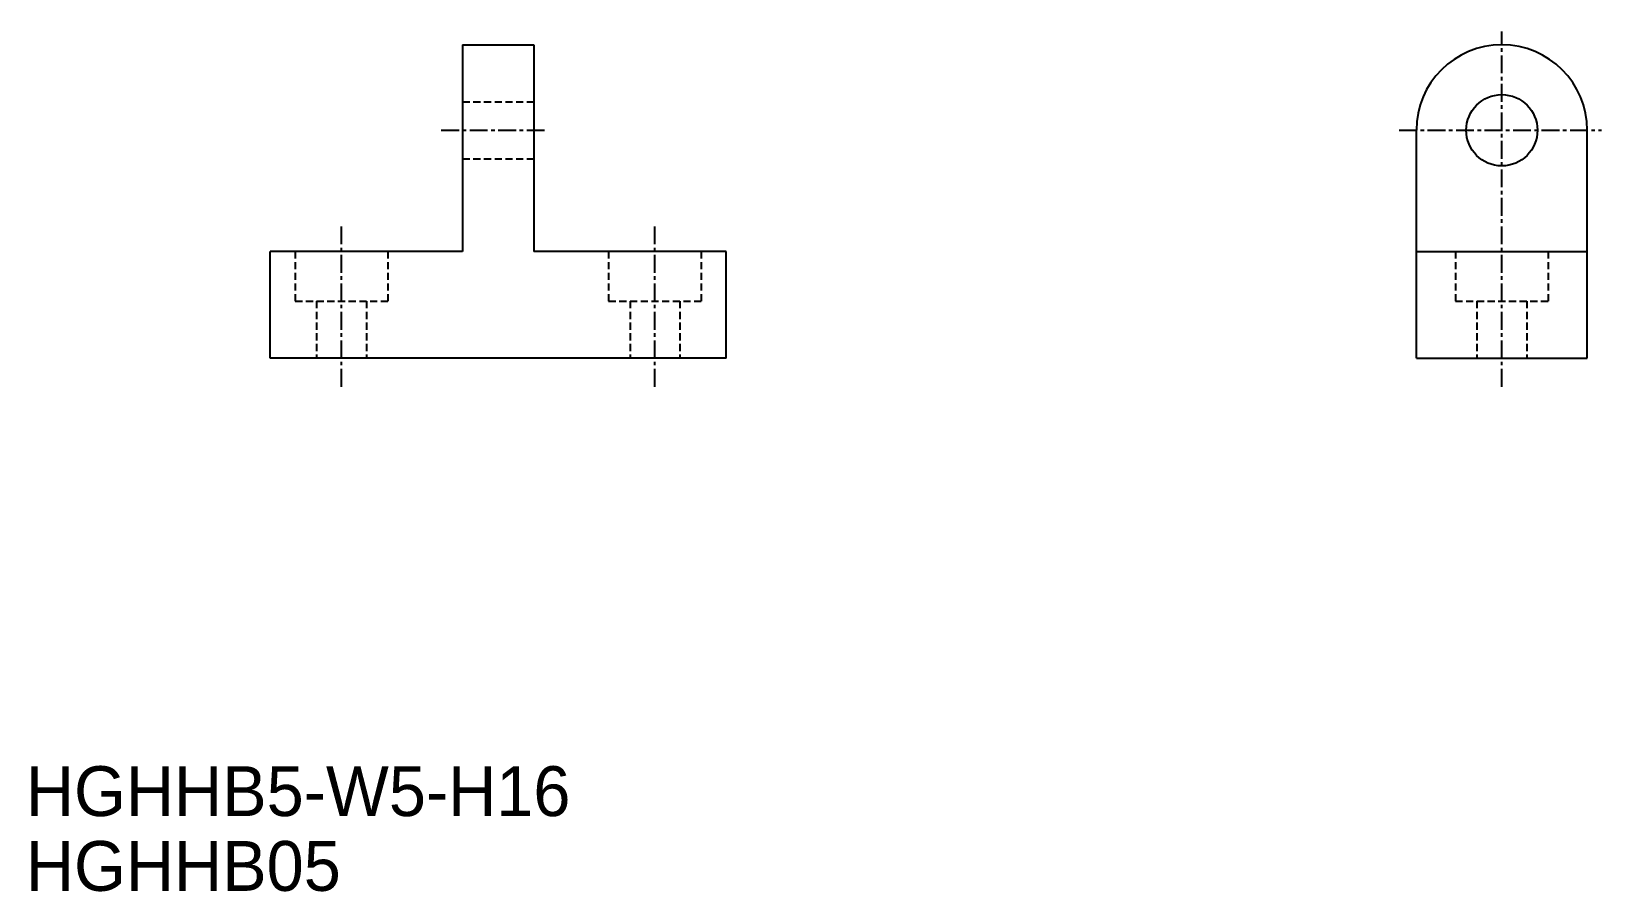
# Model space of a CAD drawing. Extents: x 1 to 111, y 1 to 61.
import ezdxf

# ---------------------------------------------------------------- set-up
doc = ezdxf.new("R2010")
doc.units = 0
doc.linetypes.add('CENTER', pattern=[2, 1.25, -0.25, 0.25, -0.25])
doc.linetypes.add('DASHED', pattern=[0.75, 0.5, -0.25])
doc.layers.get('0').update_dxf_attribs({"linetype": 'CONTINUOUS'})
doc.layers.add('CENTER', color=1, linetype='CENTER')

msp = doc.modelspace()

# ---------------------------------------------------------------- linework, layer by layer
at = {"color": 7, "linetype": 'CONTINUOUS'}
for p, q in [((31.11, 60.32), (36.11, 60.32)), ((31.11, 60.32), (31.11, 45.82)), ((36.11, 60.32), (36.11, 45.82)), ((98.06, 38.32), (98.06, 54.32)), ((110.06, 38.32), (110.06, 54.32)), ((31.11, 45.82), (17.61, 45.82)), ((17.61, 38.32), (17.61, 45.82)), ((49.61, 45.82), (36.11, 45.82)), ((49.61, 38.32), (49.61, 45.82)), ((98.06, 45.82), (110.06, 45.82)), ((49.61, 38.32), (17.61, 38.32)), ((98.06, 38.32), (110.06, 38.32))]:
    msp.add_line(p, q, dxfattribs=at)
at = {"color": 3, "linetype": 'DASHED'}
for p, q in [((31.11, 56.32), (36.11, 56.32)), ((31.11, 52.32), (36.11, 52.32)), ((19.36, 45.82), (19.36, 42.32)), ((25.86, 45.82), (25.86, 42.32)), ((41.36, 45.82), (41.36, 42.32)), ((47.86, 45.82), (47.86, 42.32)), ((100.81, 45.82), (100.81, 42.32)), ((107.31, 45.82), (107.31, 42.32)), ((19.36, 42.32), (25.86, 42.32)), ((20.86, 42.32), (20.86, 38.32)), ((24.36, 42.32), (24.36, 38.32)), ((41.36, 42.32), (47.86, 42.32)), ((42.86, 42.32), (42.86, 38.32)), ((46.36, 42.32), (46.36, 38.32)), ((100.81, 42.32), (107.31, 42.32)), ((102.31, 42.32), (102.31, 38.32)), ((105.81, 42.32), (105.81, 38.32))]:
    msp.add_line(p, q, dxfattribs=at)
at = {"color": 7, "linetype": 'CONTINUOUS'}
msp.add_circle((104.06, 54.32), 2.5, dxfattribs=at)
msp.add_arc((104.06, 54.32), 6, 0, 180, dxfattribs=at)
at = {"layer": 'CENTER', "color": 1, "linetype": 'CENTER'}
for p, q in [((104.06, 36.32), (104.06, 61.26)), ((29.61, 54.32), (36.97, 54.32)), ((96.85, 54.32), (111.06, 54.32)), ((22.61, 36.32), (22.61, 47.82)), ((44.61, 36.32), (44.61, 47.82))]:
    msp.add_line(p, q, dxfattribs=at)

# ---------------------------------------------------------------- texts
at = {"color": 7, "linetype": 'CONTINUOUS'}
for s, p in [('HGHHB5-W5-H16', (0.45, 6.18)), ('HGHHB05', (0.45, 0.93))]:
    msp.add_text(s, height=3.5, dxfattribs=at).set_placement(p)

doc.saveas('drawing.dxf')
